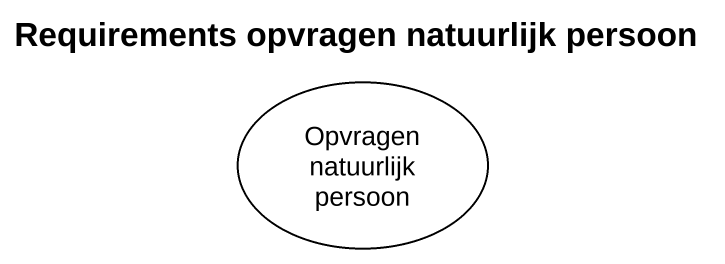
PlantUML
@startuml
title Requirements opvragen natuurlijk persoon
usecase "Opvragen natuurlijk persoon" as Opvragen_natuurlijk_persoon
@enduml
